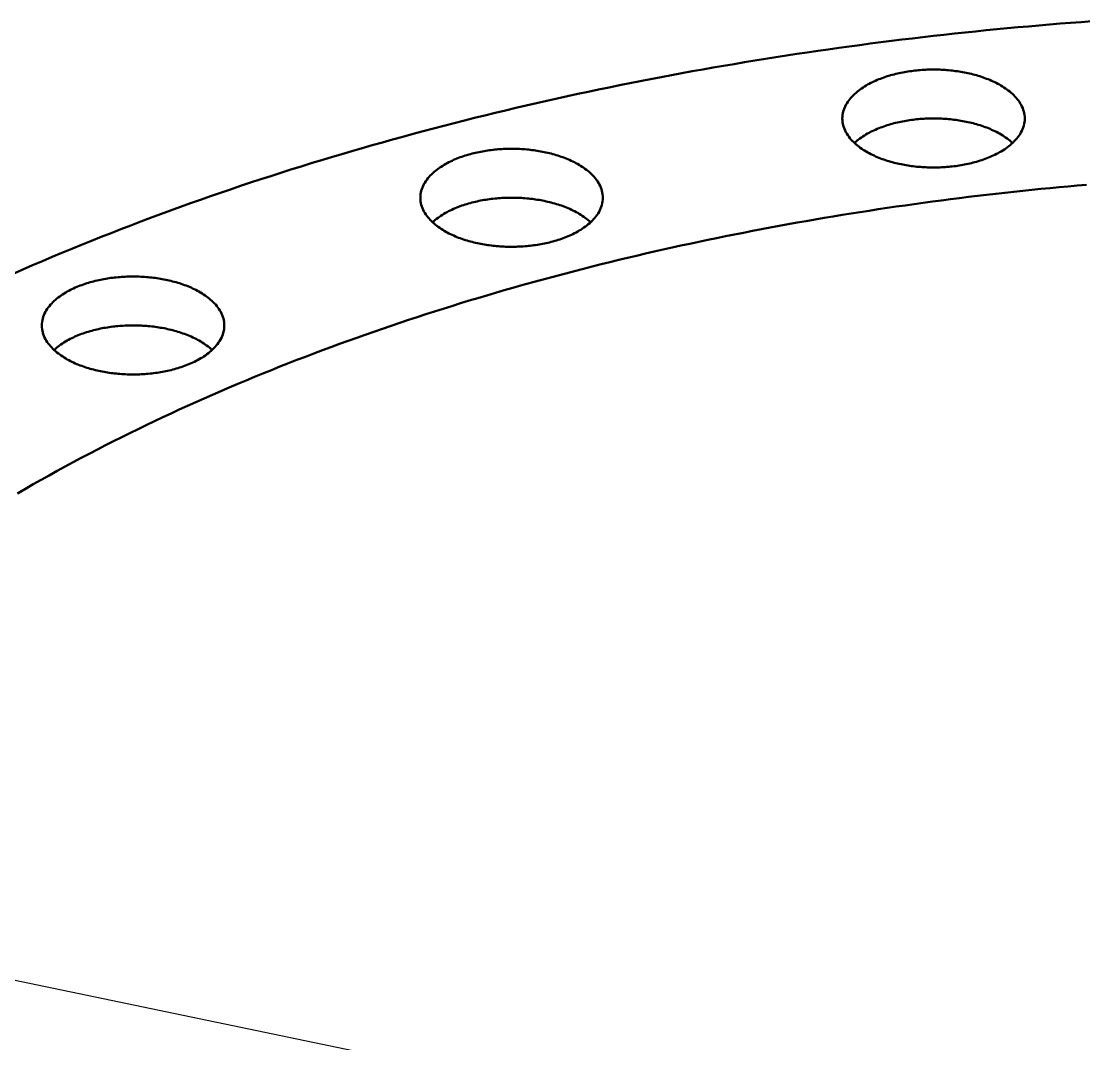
# Model space of a CAD drawing. Header units: millimetres. Extents: x 0 to 841, y 0 to 594.
# Drawn here: x 243.3 to 315.5, y 395.7 to 465.2 of the extents above; entities that cross this region are included whole.
import ezdxf

# ---------------------------------------------------------------- set-up
doc = ezdxf.new("R2010")
doc.units = ezdxf.units.MM
for name, color, linetype, lineweight in [('COTA', 7, 'CONTINUOUS', 25), ('FINA', 7, 'CONTINUOUS', 25), ('VIS', 7, 'CONTINUOUS', 50)]:
    doc.layers.add(name, color=color, linetype=linetype, lineweight=lineweight)

msp = doc.modelspace()

# ---------------------------------------------------------------- linework, layer by layer
at = {"layer": 'COTA'}
msp.add_line((319.206, 384.181), (188.977, 411.209), dxfattribs=at)
at = {"layer": 'FINA'}
for points in [[(316.07, 465.195), (315.352, 465.142), (314.634, 465.088), (313.916, 465.031), (313.198, 464.972), (312.48, 464.912), (311.763, 464.849), (311.045, 464.784), (310.328, 464.718), (309.611, 464.65), (308.894, 464.579), (308.178, 464.507), (307.461, 464.432), (306.745, 464.356), (306.029, 464.278), (305.314, 464.197), (304.598, 464.115), (303.883, 464.031), (303.168, 463.945), (302.453, 463.856), (301.738, 463.766), (301.024, 463.674), (300.31, 463.58), (299.596, 463.483), (298.883, 463.385), (298.17, 463.285), (297.457, 463.182), (296.744, 463.078), (296.032, 462.971), (295.32, 462.863), (294.608, 462.752), (293.897, 462.64), (293.185, 462.525), (292.475, 462.408), (291.764, 462.289), (291.054, 462.168), (290.345, 462.045), (289.635, 461.92), (288.927, 461.793), (288.218, 461.664), (287.51, 461.532), (286.802, 461.399), (286.095, 461.263), (285.388, 461.126), (284.681, 460.986), (283.975, 460.844), (283.269, 460.699), (282.564, 460.553), (281.86, 460.405), (281.155, 460.254), (280.451, 460.101), (279.748, 459.946), (279.045, 459.789), (278.343, 459.629), (277.641, 459.467), (276.94, 459.303), (276.239, 459.137), (275.539, 458.969), (274.839, 458.798), (274.14, 458.625), (273.441, 458.45), (272.743, 458.273), (272.046, 458.093), (271.349, 457.911), (270.652, 457.727), (269.957, 457.54), (269.262, 457.351), (268.567, 457.16), (267.874, 456.966), (267.181, 456.77), (266.488, 456.572), (265.797, 456.371), (265.106, 456.168), (264.415, 455.962), (263.726, 455.754), (263.037, 455.544), (262.349, 455.331), (261.662, 455.116), (260.975, 454.898), (260.289, 454.678), (259.604, 454.455), (258.92, 454.23), (258.237, 454.002), (257.554, 453.772), (256.873, 453.539), (256.192, 453.304), (255.512, 453.066), (254.834, 452.825), (254.156, 452.582), (253.479, 452.336), (252.803, 452.088), (252.127, 451.837), (251.453, 451.583), (250.78, 451.327), (250.108, 451.068), (249.437, 450.806), (248.767, 450.541), (248.098, 450.274), (247.431, 450.004), (246.764, 449.732), (246.099, 449.456), (245.434, 449.178), (244.771, 448.896), (244.11, 448.612), (243.449, 448.325), (242.79, 448.036)], [(299.121, 458.586), (299.125, 458.707), (299.137, 458.827), (299.157, 458.945), (299.185, 459.063), (299.22, 459.178), (299.261, 459.291), (299.31, 459.401), (299.364, 459.509), (299.424, 459.614), (299.488, 459.715), (299.558, 459.814), (299.632, 459.909), (299.709, 460.001), (299.79, 460.09), (299.874, 460.177), (299.962, 460.26), (300.051, 460.34), (300.144, 460.418), (300.238, 460.492), (300.335, 460.564), (300.433, 460.634), (300.533, 460.701), (300.635, 460.766), (300.738, 460.828), (300.843, 460.888), (300.948, 460.946), (301.055, 461.002), (301.163, 461.055), (301.272, 461.107), (301.382, 461.156), (301.493, 461.204), (301.604, 461.25), (301.716, 461.294), (301.829, 461.336), (301.943, 461.377), (302.057, 461.416), (302.171, 461.453), (302.286, 461.489), (302.402, 461.522), (302.518, 461.555), (302.635, 461.586), (302.751, 461.615), (302.869, 461.643), (302.986, 461.669), (303.104, 461.694), (303.222, 461.718), (303.341, 461.74), (303.46, 461.761), (303.579, 461.78), (303.698, 461.798), (303.817, 461.815), (303.937, 461.83), (304.056, 461.844), (304.176, 461.857), (304.296, 461.868), (304.416, 461.879), (304.536, 461.887), (304.657, 461.895), (304.777, 461.901), (304.897, 461.906), (305.018, 461.91), (305.138, 461.913), (305.259, 461.914), (305.379, 461.914), (305.5, 461.913), (305.62, 461.91), (305.741, 461.906), (305.861, 461.901), (305.982, 461.895), (306.102, 461.887), (306.222, 461.879), (306.342, 461.868), (306.462, 461.857), (306.582, 461.844), (306.702, 461.83), (306.821, 461.815), (306.94, 461.798), (307.06, 461.78), (307.179, 461.761), (307.297, 461.74), (307.416, 461.718), (307.534, 461.694), (307.652, 461.669), (307.769, 461.643), (307.887, 461.615), (308.004, 461.586), (308.12, 461.555), (308.236, 461.522), (308.352, 461.489), (308.467, 461.453), (308.581, 461.416), (308.696, 461.377), (308.809, 461.336), (308.922, 461.294), (309.034, 461.25), (309.146, 461.204), (309.256, 461.156), (309.366, 461.107), (309.475, 461.055), (309.583, 461.002), (309.69, 460.946), (309.795, 460.888), (309.9, 460.828), (310.003, 460.766), (310.105, 460.701), (310.205, 460.634), (310.303, 460.564), (310.4, 460.492), (310.494, 460.418), (310.587, 460.34), (310.676, 460.26), (310.764, 460.177), (310.848, 460.09), (310.929, 460.001), (311.007, 459.909), (311.08, 459.814), (311.15, 459.715), (311.215, 459.614), (311.274, 459.509), (311.328, 459.401), (311.377, 459.291), (311.419, 459.178), (311.453, 459.063), (311.481, 458.945), (311.501, 458.827), (311.513, 458.707), (311.517, 458.586)], [(309.702, 456.233), (309.595, 456.177), (309.487, 456.123), (309.378, 456.071), (309.268, 456.021), (309.158, 455.973), (309.046, 455.927), (308.934, 455.883), (308.821, 455.84), (308.707, 455.8), (308.593, 455.761), (308.479, 455.723), (308.363, 455.688), (308.248, 455.653), (308.132, 455.621), (308.015, 455.59), (307.898, 455.56), (307.781, 455.532), (307.663, 455.506), (307.545, 455.48), (307.427, 455.457), (307.308, 455.434), (307.189, 455.414), (307.07, 455.394), (306.951, 455.376), (306.831, 455.359), (306.712, 455.344), (306.592, 455.329), (306.472, 455.317), (306.352, 455.305), (306.232, 455.295), (306.111, 455.286), (305.991, 455.278), (305.87, 455.272), (305.75, 455.266), (305.629, 455.263), (305.509, 455.26), (305.388, 455.259), (305.267, 455.259), (305.147, 455.26), (305.026, 455.262), (304.906, 455.266), (304.785, 455.271), (304.665, 455.277), (304.544, 455.285), (304.424, 455.293), (304.304, 455.303), (304.183, 455.315), (304.063, 455.327), (303.944, 455.341), (303.824, 455.357), (303.704, 455.373), (303.585, 455.391), (303.466, 455.411), (303.347, 455.431), (303.229, 455.453), (303.11, 455.477), (302.992, 455.502), (302.874, 455.528), (302.757, 455.556), (302.64, 455.585), (302.523, 455.616), (302.407, 455.649), (302.291, 455.682), (302.176, 455.718), (302.061, 455.755), (301.947, 455.794), (301.833, 455.835), (301.72, 455.877), (301.608, 455.921), (301.497, 455.967), (301.386, 456.014), (301.276, 456.064), (301.167, 456.116), (301.059, 456.169), (300.952, 456.225), (300.846, 456.283), (300.741, 456.343), (300.638, 456.405), (300.536, 456.47), (300.436, 456.537), (300.337, 456.606), (300.24, 456.679), (300.146, 456.753), (300.053, 456.831), (299.963, 456.911), (299.876, 456.994), (299.791, 457.081), (299.71, 457.17), (299.633, 457.262), (299.559, 457.358), (299.489, 457.456), (299.424, 457.558), (299.364, 457.663), (299.31, 457.77), (299.262, 457.881), (299.22, 457.994), (299.185, 458.109), (299.157, 458.227), (299.137, 458.346), (299.125, 458.466), (299.121, 458.586)], [(299.948, 456.925), (300.038, 457.006), (300.13, 457.084), (300.225, 457.16), (300.321, 457.232), (300.42, 457.303), (300.52, 457.37), (300.622, 457.435), (300.725, 457.498), (300.83, 457.559), (300.936, 457.617), (301.043, 457.673), (301.151, 457.727), (301.26, 457.779), (301.37, 457.829), (301.481, 457.877), (301.593, 457.923), (301.705, 457.968), (301.818, 458.01), (301.932, 458.051), (302.047, 458.09), (302.161, 458.128), (302.277, 458.164), (302.393, 458.198), (302.509, 458.23), (302.626, 458.262), (302.743, 458.291), (302.861, 458.319), (302.979, 458.346), (303.097, 458.371), (303.216, 458.395), (303.335, 458.417), (303.454, 458.438), (303.573, 458.457), (303.693, 458.475), (303.812, 458.492), (303.932, 458.508), (304.052, 458.522), (304.172, 458.535), (304.293, 458.546), (304.413, 458.556), (304.534, 458.565), (304.654, 458.573), (304.775, 458.579), (304.896, 458.584), (305.017, 458.588), (305.138, 458.591), (305.259, 458.592), (305.38, 458.592), (305.5, 458.591), (305.621, 458.588), (305.742, 458.584), (305.863, 458.579), (305.984, 458.573), (306.104, 458.565), (306.225, 458.556), (306.345, 458.546), (306.466, 458.535), (306.586, 458.522), (306.706, 458.508), (306.826, 458.492), (306.946, 458.475), (307.065, 458.457), (307.184, 458.438), (307.304, 458.417), (307.422, 458.395), (307.541, 458.371), (307.659, 458.346), (307.777, 458.319), (307.895, 458.291), (308.012, 458.262), (308.129, 458.23), (308.245, 458.198), (308.361, 458.164), (308.477, 458.128), (308.592, 458.09), (308.706, 458.051), (308.82, 458.01), (308.933, 457.968), (309.045, 457.923), (309.157, 457.877), (309.268, 457.829), (309.378, 457.779), (309.487, 457.727), (309.595, 457.673), (309.702, 457.617), (309.808, 457.559), (309.913, 457.498), (310.016, 457.435), (310.118, 457.37), (310.218, 457.303), (310.317, 457.232), (310.413, 457.16), (310.508, 457.084), (310.6, 457.006), (310.69, 456.925)], [(311.517, 458.586), (311.513, 458.462), (311.5, 458.337), (311.479, 458.215), (311.449, 458.093), (311.412, 457.974), (311.367, 457.858), (311.316, 457.744), (311.258, 457.634), (311.194, 457.526), (311.126, 457.422), (311.052, 457.321), (310.974, 457.224), (310.892, 457.13), (310.807, 457.039), (310.718, 456.951), (310.626, 456.867), (310.531, 456.785), (310.434, 456.707), (310.335, 456.631), (310.234, 456.559), (310.131, 456.488), (310.026, 456.421), (309.919, 456.356), (309.811, 456.293), (309.702, 456.233)], [(270.453, 453.201), (270.457, 453.321), (270.469, 453.441), (270.489, 453.56), (270.517, 453.677), (270.552, 453.792), (270.594, 453.905), (270.642, 454.016), (270.696, 454.123), (270.756, 454.228), (270.821, 454.33), (270.89, 454.428), (270.964, 454.523), (271.042, 454.616), (271.123, 454.705), (271.207, 454.791), (271.294, 454.874), (271.384, 454.954), (271.476, 455.032), (271.571, 455.107), (271.667, 455.179), (271.766, 455.248), (271.866, 455.315), (271.968, 455.38), (272.071, 455.442), (272.175, 455.502), (272.281, 455.56), (272.388, 455.616), (272.496, 455.67), (272.605, 455.721), (272.714, 455.771), (272.825, 455.818), (272.937, 455.864), (273.049, 455.908), (273.162, 455.951), (273.275, 455.991), (273.389, 456.03), (273.504, 456.067), (273.619, 456.103), (273.735, 456.137), (273.851, 456.169), (273.967, 456.2), (274.084, 456.229), (274.201, 456.257), (274.319, 456.284), (274.437, 456.309), (274.555, 456.332), (274.673, 456.354), (274.792, 456.375), (274.911, 456.394), (275.03, 456.412), (275.149, 456.429), (275.269, 456.445), (275.389, 456.459), (275.509, 456.471), (275.629, 456.483), (275.749, 456.493), (275.869, 456.502), (275.989, 456.509), (276.109, 456.516), (276.23, 456.521), (276.35, 456.524), (276.471, 456.527), (276.591, 456.528), (276.712, 456.528), (276.832, 456.527), (276.953, 456.524), (277.073, 456.521), (277.194, 456.516), (277.314, 456.509), (277.434, 456.502), (277.554, 456.493), (277.675, 456.483), (277.794, 456.471), (277.914, 456.459), (278.034, 456.445), (278.154, 456.429), (278.273, 456.412), (278.392, 456.394), (278.511, 456.375), (278.63, 456.354), (278.748, 456.332), (278.866, 456.309), (278.984, 456.284), (279.102, 456.257), (279.219, 456.229), (279.336, 456.2), (279.452, 456.169), (279.569, 456.137), (279.684, 456.103), (279.799, 456.067), (279.914, 456.03), (280.028, 455.991), (280.142, 455.951), (280.254, 455.908), (280.367, 455.864), (280.478, 455.818), (280.589, 455.771), (280.698, 455.721), (280.807, 455.67), (280.915, 455.616), (281.022, 455.56), (281.128, 455.502), (281.232, 455.442), (281.335, 455.38), (281.437, 455.315), (281.537, 455.248), (281.636, 455.179), (281.732, 455.107), (281.827, 455.032), (281.919, 454.954), (282.009, 454.874), (282.096, 454.791), (282.18, 454.705), (282.261, 454.616), (282.339, 454.523), (282.413, 454.428), (282.482, 454.33), (282.547, 454.228), (282.607, 454.123), (282.661, 454.016), (282.709, 453.905), (282.751, 453.792), (282.786, 453.677), (282.814, 453.56), (282.834, 453.441), (282.846, 453.321), (282.85, 453.201)], [(315.703, 454.087), (315.086, 454.033), (314.469, 453.977), (313.852, 453.92), (313.236, 453.861), (312.619, 453.801), (312.003, 453.739), (311.387, 453.675), (310.771, 453.609), (310.155, 453.542), (309.54, 453.473), (308.924, 453.402), (308.309, 453.329), (307.694, 453.255), (307.079, 453.179), (306.465, 453.102), (305.851, 453.022), (305.237, 452.941), (304.623, 452.858), (304.009, 452.774), (303.396, 452.688), (302.783, 452.599), (302.17, 452.51), (301.557, 452.418), (300.945, 452.325), (300.333, 452.23), (299.721, 452.133), (299.11, 452.034), (298.498, 451.934), (297.887, 451.832), (297.277, 451.728), (296.666, 451.622), (296.056, 451.514), (295.447, 451.405), (294.837, 451.294), (294.228, 451.181), (293.62, 451.066), (293.011, 450.949), (292.403, 450.831), (291.796, 450.711), (291.189, 450.588), (290.582, 450.464), (289.975, 450.338), (289.369, 450.211), (288.763, 450.081), (288.158, 449.95), (287.553, 449.816), (286.949, 449.681), (286.345, 449.544), (285.741, 449.405), (285.138, 449.264), (284.535, 449.121), (283.933, 448.976), (283.331, 448.829), (282.73, 448.681), (282.129, 448.53), (281.529, 448.378), (280.929, 448.223), (280.33, 448.066), (279.731, 447.908), (279.133, 447.747), (278.535, 447.585), (277.938, 447.42), (277.341, 447.254), (276.745, 447.085), (276.15, 446.915), (275.555, 446.742), (274.961, 446.567), (274.367, 446.39), (273.774, 446.212), (273.182, 446.031), (272.59, 445.848), (271.999, 445.662), (271.409, 445.475), (270.819, 445.286), (270.23, 445.094), (269.641, 444.9), (269.054, 444.705), (268.467, 444.507), (267.881, 444.306), (267.295, 444.104), (266.711, 443.899), (266.127, 443.692), (265.544, 443.483), (264.962, 443.272), (264.38, 443.058), (263.8, 442.843), (263.22, 442.624), (262.641, 442.404), (262.063, 442.181), (261.486, 441.956), (260.91, 441.729), (260.335, 441.499), (259.76, 441.267), (259.187, 441.032), (258.615, 440.795), (258.044, 440.556), (257.473, 440.314), (256.904, 440.069), (256.336, 439.823), (255.769, 439.574), (255.203, 439.322), (254.638, 439.068), (254.075, 438.811), (253.512, 438.551), (252.951, 438.29), (252.391, 438.025), (251.832, 437.758), (251.274, 437.488), (250.718, 437.216), (250.163, 436.941), (249.609, 436.663), (249.057, 436.383), (248.506, 436.1), (247.956, 435.814), (247.408, 435.526), (246.862, 435.234), (246.317, 434.94), (245.773, 434.643), (245.231, 434.343), (244.691, 434.041), (244.152, 433.735), (243.615, 433.427), (243.079, 433.115)], [(315.703, 454.087), (315.086, 454.033), (314.469, 453.977), (313.852, 453.92), (313.236, 453.861), (312.619, 453.801), (312.003, 453.739), (311.387, 453.675), (310.771, 453.609), (310.155, 453.542), (309.54, 453.473), (308.924, 453.402), (308.309, 453.329), (307.694, 453.255), (307.079, 453.179), (306.465, 453.102), (305.851, 453.022), (305.237, 452.941), (304.623, 452.858), (304.009, 452.774), (303.396, 452.688), (302.783, 452.599), (302.17, 452.51), (301.557, 452.418), (300.945, 452.325), (300.333, 452.23), (299.721, 452.133), (299.11, 452.034), (298.498, 451.934), (297.887, 451.832), (297.277, 451.728), (296.666, 451.622), (296.056, 451.514), (295.447, 451.405), (294.837, 451.294), (294.228, 451.181), (293.62, 451.066), (293.011, 450.949), (292.403, 450.831), (291.796, 450.711), (291.189, 450.588), (290.582, 450.464), (289.975, 450.338), (289.369, 450.211), (288.763, 450.081), (288.158, 449.95), (287.553, 449.816), (286.949, 449.681), (286.345, 449.544), (285.741, 449.405), (285.138, 449.264), (284.535, 449.121), (283.933, 448.976), (283.331, 448.829), (282.73, 448.681), (282.129, 448.53), (281.529, 448.378), (280.929, 448.223), (280.33, 448.066), (279.731, 447.908), (279.133, 447.747), (278.535, 447.585), (277.938, 447.42), (277.341, 447.254), (276.745, 447.085), (276.15, 446.915), (275.555, 446.742), (274.961, 446.567), (274.367, 446.39), (273.774, 446.212), (273.182, 446.031), (272.59, 445.848), (271.999, 445.662), (271.409, 445.475), (270.819, 445.286), (270.23, 445.094), (269.641, 444.9), (269.054, 444.705), (268.467, 444.507), (267.881, 444.306), (267.295, 444.104), (266.711, 443.899), (266.127, 443.692), (265.544, 443.483), (264.962, 443.272), (264.38, 443.058), (263.8, 442.843), (263.22, 442.624), (262.641, 442.404), (262.063, 442.181), (261.486, 441.956), (260.91, 441.729), (260.335, 441.499), (259.76, 441.267), (259.187, 441.032), (258.615, 440.795), (258.044, 440.556), (257.473, 440.314), (256.904, 440.069), (256.336, 439.823), (255.769, 439.574), (255.203, 439.322), (254.638, 439.068), (254.075, 438.811), (253.512, 438.551), (252.951, 438.29), (252.391, 438.025), (251.832, 437.758), (251.274, 437.488), (250.718, 437.216), (250.163, 436.941), (249.609, 436.663), (249.057, 436.383), (248.506, 436.1), (247.956, 435.814), (247.408, 435.526), (246.862, 435.234), (246.317, 434.94), (245.773, 434.643), (245.231, 434.343), (244.691, 434.041), (244.152, 433.735), (243.615, 433.427), (243.079, 433.115)], [(281.034, 450.847), (280.927, 450.791), (280.82, 450.738), (280.711, 450.686), (280.601, 450.636), (280.49, 450.588), (280.379, 450.542), (280.266, 450.497), (280.153, 450.455), (280.04, 450.414), (279.926, 450.375), (279.811, 450.338), (279.696, 450.302), (279.58, 450.268), (279.464, 450.235), (279.347, 450.204), (279.23, 450.174), (279.113, 450.146), (278.995, 450.12), (278.877, 450.095), (278.759, 450.071), (278.64, 450.049), (278.522, 450.028), (278.403, 450.008), (278.283, 449.99), (278.164, 449.973), (278.044, 449.958), (277.924, 449.944), (277.804, 449.931), (277.684, 449.919), (277.564, 449.909), (277.444, 449.9), (277.323, 449.892), (277.203, 449.886), (277.082, 449.881), (276.962, 449.877), (276.841, 449.874), (276.721, 449.873), (276.6, 449.873), (276.479, 449.874), (276.359, 449.876), (276.238, 449.88), (276.117, 449.885), (275.997, 449.891), (275.877, 449.899), (275.756, 449.908), (275.636, 449.918), (275.516, 449.929), (275.396, 449.942), (275.276, 449.956), (275.156, 449.971), (275.037, 449.988), (274.918, 450.006), (274.799, 450.025), (274.68, 450.046), (274.561, 450.068), (274.443, 450.091), (274.325, 450.116), (274.207, 450.142), (274.09, 450.17), (273.973, 450.2), (273.856, 450.23), (273.74, 450.263), (273.624, 450.297), (273.509, 450.332), (273.394, 450.369), (273.28, 450.408), (273.166, 450.449), (273.053, 450.491), (272.941, 450.535), (272.829, 450.581), (272.718, 450.629), (272.608, 450.678), (272.499, 450.73), (272.391, 450.784), (272.284, 450.839), (272.178, 450.897), (272.074, 450.957), (271.97, 451.019), (271.868, 451.084), (271.768, 451.151), (271.67, 451.221), (271.573, 451.293), (271.478, 451.368), (271.386, 451.445), (271.296, 451.526), (271.208, 451.609), (271.124, 451.695), (271.043, 451.784), (270.965, 451.876), (270.891, 451.972), (270.822, 452.07), (270.757, 452.172), (270.697, 452.277), (270.643, 452.385), (270.594, 452.495), (270.552, 452.608), (270.517, 452.724), (270.49, 452.841), (270.47, 452.96), (270.457, 453.08), (270.453, 453.201)], [(271.281, 451.54), (271.37, 451.621), (271.463, 451.699), (271.557, 451.774), (271.654, 451.847), (271.752, 451.917), (271.852, 451.985), (271.954, 452.05), (272.058, 452.112), (272.162, 452.173), (272.268, 452.231), (272.375, 452.287), (272.483, 452.341), (272.592, 452.393), (272.703, 452.443), (272.813, 452.492), (272.925, 452.538), (273.038, 452.582), (273.151, 452.625), (273.265, 452.666), (273.379, 452.705), (273.494, 452.742), (273.609, 452.778), (273.725, 452.812), (273.842, 452.845), (273.959, 452.876), (274.076, 452.905), (274.193, 452.933), (274.311, 452.96), (274.43, 452.985), (274.548, 453.009), (274.667, 453.031), (274.786, 453.052), (274.905, 453.072), (275.025, 453.09), (275.145, 453.106), (275.265, 453.122), (275.385, 453.136), (275.505, 453.149), (275.625, 453.16), (275.746, 453.171), (275.866, 453.179), (275.987, 453.187), (276.108, 453.193), (276.228, 453.199), (276.349, 453.202), (276.47, 453.205), (276.591, 453.206), (276.712, 453.206), (276.833, 453.205), (276.954, 453.202), (277.075, 453.199), (277.195, 453.193), (277.316, 453.187), (277.437, 453.179), (277.557, 453.171), (277.678, 453.16), (277.798, 453.149), (277.918, 453.136), (278.038, 453.122), (278.158, 453.106), (278.278, 453.09), (278.398, 453.072), (278.517, 453.052), (278.636, 453.031), (278.755, 453.009), (278.873, 452.985), (278.992, 452.96), (279.11, 452.933), (279.227, 452.905), (279.344, 452.876), (279.461, 452.845), (279.578, 452.812), (279.694, 452.778), (279.809, 452.742), (279.924, 452.705), (280.038, 452.666), (280.152, 452.625), (280.265, 452.582), (280.378, 452.538), (280.49, 452.492), (280.6, 452.443), (280.711, 452.393), (280.82, 452.341), (280.928, 452.287), (281.035, 452.231), (281.141, 452.173), (281.246, 452.112), (281.349, 452.05), (281.451, 451.985), (281.551, 451.917), (281.649, 451.847), (281.746, 451.774), (281.84, 451.699), (281.933, 451.621), (282.022, 451.54)], [(282.85, 453.201), (282.845, 453.076), (282.832, 452.952), (282.811, 452.829), (282.781, 452.708), (282.744, 452.589), (282.699, 452.472), (282.648, 452.358), (282.59, 452.248), (282.527, 452.14), (282.458, 452.036), (282.384, 451.936), (282.307, 451.838), (282.225, 451.744), (282.139, 451.653), (282.05, 451.566), (281.958, 451.481), (281.864, 451.4), (281.767, 451.321), (281.668, 451.246), (281.566, 451.173), (281.463, 451.103), (281.358, 451.035), (281.252, 450.97), (281.144, 450.908), (281.034, 450.847)], [(244.737, 444.525), (244.741, 444.645), (244.753, 444.765), (244.773, 444.884), (244.8, 445.001), (244.835, 445.117), (244.877, 445.23), (244.925, 445.34), (244.98, 445.448), (245.039, 445.552), (245.104, 445.654), (245.174, 445.752), (245.247, 445.848), (245.325, 445.94), (245.406, 446.029), (245.49, 446.115), (245.577, 446.198), (245.667, 446.279), (245.76, 446.356), (245.854, 446.431), (245.951, 446.503), (246.049, 446.573), (246.149, 446.64), (246.251, 446.704), (246.354, 446.767), (246.459, 446.827), (246.564, 446.885), (246.671, 446.94), (246.779, 446.994), (246.888, 447.046), (246.998, 447.095), (247.108, 447.143), (247.22, 447.189), (247.332, 447.233), (247.445, 447.275), (247.558, 447.316), (247.672, 447.354), (247.787, 447.392), (247.902, 447.427), (248.018, 447.461), (248.134, 447.494), (248.25, 447.524), (248.367, 447.554), (248.485, 447.582), (248.602, 447.608), (248.72, 447.633), (248.838, 447.657), (248.957, 447.679), (249.075, 447.699), (249.194, 447.719), (249.314, 447.737), (249.433, 447.754), (249.552, 447.769), (249.672, 447.783), (249.792, 447.796), (249.912, 447.807), (250.032, 447.817), (250.152, 447.826), (250.272, 447.834), (250.393, 447.84), (250.513, 447.845), (250.634, 447.849), (250.754, 447.851), (250.875, 447.853), (250.995, 447.853), (251.116, 447.851), (251.236, 447.849), (251.357, 447.845), (251.477, 447.84), (251.597, 447.834), (251.718, 447.826), (251.838, 447.817), (251.958, 447.807), (252.078, 447.796), (252.198, 447.783), (252.317, 447.769), (252.437, 447.754), (252.556, 447.737), (252.675, 447.719), (252.794, 447.699), (252.913, 447.679), (253.032, 447.657), (253.15, 447.633), (253.268, 447.608), (253.385, 447.582), (253.502, 447.554), (253.619, 447.524), (253.736, 447.494), (253.852, 447.461), (253.968, 447.427), (254.083, 447.392), (254.197, 447.354), (254.311, 447.316), (254.425, 447.275), (254.538, 447.233), (254.65, 447.189), (254.761, 447.143), (254.872, 447.095), (254.982, 447.046), (255.091, 446.994), (255.199, 446.94), (255.305, 446.885), (255.411, 446.827), (255.516, 446.767), (255.619, 446.704), (255.721, 446.64), (255.821, 446.573), (255.919, 446.503), (256.016, 446.431), (256.11, 446.356), (256.202, 446.279), (256.292, 446.198), (256.38, 446.115), (256.464, 446.029), (256.545, 445.94), (256.622, 445.848), (256.696, 445.752), (256.766, 445.654), (256.83, 445.552), (256.89, 445.448), (256.944, 445.34), (256.993, 445.23), (257.034, 445.117), (257.069, 445.001), (257.097, 444.884), (257.117, 444.765), (257.129, 444.645), (257.133, 444.525)], [(255.318, 442.172), (255.211, 442.116), (255.103, 442.062), (254.994, 442.01), (254.884, 441.96), (254.773, 441.912), (254.662, 441.866), (254.55, 441.822), (254.437, 441.779), (254.323, 441.738), (254.209, 441.699), (254.094, 441.662), (253.979, 441.626), (253.863, 441.592), (253.747, 441.559), (253.631, 441.528), (253.514, 441.499), (253.396, 441.471), (253.279, 441.444), (253.161, 441.419), (253.042, 441.395), (252.924, 441.373), (252.805, 441.352), (252.686, 441.333), (252.567, 441.315), (252.447, 441.298), (252.328, 441.282), (252.208, 441.268), (252.088, 441.255), (251.968, 441.244), (251.847, 441.233), (251.727, 441.224), (251.607, 441.217), (251.486, 441.21), (251.366, 441.205), (251.245, 441.201), (251.125, 441.199), (251.004, 441.197), (250.883, 441.197), (250.763, 441.198), (250.642, 441.201), (250.521, 441.205), (250.401, 441.21), (250.28, 441.216), (250.16, 441.223), (250.04, 441.232), (249.919, 441.242), (249.799, 441.253), (249.679, 441.266), (249.559, 441.28), (249.44, 441.295), (249.32, 441.312), (249.201, 441.33), (249.082, 441.349), (248.963, 441.37), (248.844, 441.392), (248.726, 441.416), (248.608, 441.441), (248.49, 441.467), (248.373, 441.495), (248.256, 441.524), (248.139, 441.555), (248.023, 441.587), (247.907, 441.621), (247.792, 441.657), (247.677, 441.694), (247.563, 441.733), (247.449, 441.773), (247.336, 441.815), (247.224, 441.859), (247.112, 441.905), (247.002, 441.953), (246.892, 442.003), (246.783, 442.054), (246.674, 442.108), (246.567, 442.164), (246.462, 442.221), (246.357, 442.282), (246.254, 442.344), (246.152, 442.408), (246.051, 442.476), (245.953, 442.545), (245.856, 442.617), (245.762, 442.692), (245.669, 442.77), (245.579, 442.85), (245.492, 442.933), (245.407, 443.019), (245.326, 443.109), (245.248, 443.201), (245.175, 443.296), (245.105, 443.395), (245.04, 443.496), (244.98, 443.601), (244.926, 443.709), (244.878, 443.819), (244.836, 443.933), (244.801, 444.048), (244.773, 444.165), (244.753, 444.284), (244.741, 444.404), (244.737, 444.525)], [(245.564, 442.864), (245.654, 442.945), (245.746, 443.023), (245.84, 443.098), (245.937, 443.171), (246.036, 443.241), (246.136, 443.309), (246.238, 443.374), (246.341, 443.437), (246.446, 443.497), (246.551, 443.556), (246.659, 443.612), (246.767, 443.666), (246.876, 443.718), (246.986, 443.768), (247.097, 443.816), (247.209, 443.862), (247.321, 443.907), (247.434, 443.949), (247.548, 443.99), (247.662, 444.029), (247.777, 444.067), (247.893, 444.102), (248.009, 444.137), (248.125, 444.169), (248.242, 444.2), (248.359, 444.23), (248.477, 444.258), (248.595, 444.284), (248.713, 444.31), (248.832, 444.333), (248.95, 444.356), (249.069, 444.376), (249.189, 444.396), (249.308, 444.414), (249.428, 444.431), (249.548, 444.446), (249.668, 444.46), (249.788, 444.473), (249.909, 444.485), (250.029, 444.495), (250.15, 444.504), (250.27, 444.512), (250.391, 444.518), (250.512, 444.523), (250.633, 444.527), (250.754, 444.529), (250.874, 444.531), (250.995, 444.531), (251.116, 444.529), (251.237, 444.527), (251.358, 444.523), (251.479, 444.518), (251.599, 444.512), (251.72, 444.504), (251.841, 444.495), (251.961, 444.485), (252.082, 444.473), (252.202, 444.46), (252.322, 444.446), (252.442, 444.431), (252.561, 444.414), (252.681, 444.396), (252.8, 444.376), (252.919, 444.356), (253.038, 444.333), (253.157, 444.31), (253.275, 444.284), (253.393, 444.258), (253.511, 444.23), (253.628, 444.2), (253.745, 444.169), (253.861, 444.137), (253.977, 444.102), (254.092, 444.067), (254.207, 444.029), (254.322, 443.99), (254.436, 443.949), (254.549, 443.907), (254.661, 443.862), (254.773, 443.816), (254.884, 443.768), (254.994, 443.718), (255.103, 443.666), (255.211, 443.612), (255.318, 443.556), (255.424, 443.497), (255.529, 443.437), (255.632, 443.374), (255.734, 443.309), (255.834, 443.241), (255.933, 443.171), (256.029, 443.098), (256.124, 443.023), (256.216, 442.945), (256.306, 442.864)], [(257.133, 444.525), (257.129, 444.4), (257.116, 444.276), (257.094, 444.153), (257.065, 444.032), (257.027, 443.913), (256.983, 443.797), (256.931, 443.683), (256.874, 443.572), (256.81, 443.465), (256.741, 443.361), (256.668, 443.26), (256.59, 443.163), (256.508, 443.068), (256.422, 442.978), (256.334, 442.89), (256.242, 442.806), (256.147, 442.724), (256.05, 442.646), (255.951, 442.57), (255.85, 442.497), (255.746, 442.427), (255.641, 442.36), (255.535, 442.295), (255.427, 442.232), (255.318, 442.172)]]:
    msp.add_lwpolyline(points, dxfattribs=at)
at = {"layer": 'VIS'}
for points in [[(316.07, 465.195), (315.352, 465.142), (314.634, 465.088), (313.916, 465.031), (313.198, 464.972), (312.48, 464.912), (311.763, 464.849), (311.045, 464.784), (310.328, 464.718), (309.611, 464.65), (308.894, 464.579), (308.178, 464.507), (307.461, 464.432), (306.745, 464.356), (306.029, 464.278), (305.314, 464.197), (304.598, 464.115), (303.883, 464.031), (303.168, 463.945), (302.453, 463.856), (301.738, 463.766), (301.024, 463.674), (300.31, 463.58), (299.596, 463.483), (298.883, 463.385), (298.17, 463.285), (297.457, 463.182), (296.744, 463.078), (296.032, 462.971), (295.32, 462.863), (294.608, 462.752), (293.897, 462.64), (293.185, 462.525), (292.475, 462.408), (291.764, 462.289), (291.054, 462.168), (290.345, 462.045), (289.635, 461.92), (288.927, 461.793), (288.218, 461.664), (287.51, 461.532), (286.802, 461.399), (286.095, 461.263), (285.388, 461.126), (284.681, 460.986), (283.975, 460.844), (283.269, 460.699), (282.564, 460.553), (281.86, 460.405), (281.155, 460.254), (280.451, 460.101), (279.748, 459.946), (279.045, 459.789), (278.343, 459.629), (277.641, 459.467), (276.94, 459.303), (276.239, 459.137), (275.539, 458.969), (274.839, 458.798), (274.14, 458.625), (273.441, 458.45), (272.743, 458.273), (272.046, 458.093), (271.349, 457.911), (270.652, 457.727), (269.957, 457.54), (269.262, 457.351), (268.567, 457.16), (267.874, 456.966), (267.181, 456.77), (266.488, 456.572), (265.797, 456.371), (265.106, 456.168), (264.415, 455.962), (263.726, 455.754), (263.037, 455.544), (262.349, 455.331), (261.662, 455.116), (260.975, 454.898), (260.289, 454.678), (259.604, 454.455), (258.92, 454.23), (258.237, 454.002), (257.554, 453.772), (256.873, 453.539), (256.192, 453.304), (255.512, 453.066), (254.834, 452.825), (254.156, 452.582), (253.479, 452.336), (252.803, 452.088), (252.127, 451.837), (251.453, 451.583), (250.78, 451.327), (250.108, 451.068), (249.437, 450.806), (248.767, 450.541), (248.098, 450.274), (247.431, 450.004), (246.764, 449.732), (246.099, 449.456), (245.434, 449.178), (244.771, 448.896), (244.11, 448.612), (243.449, 448.325), (242.79, 448.036)], [(299.121, 458.586), (299.125, 458.707), (299.137, 458.827), (299.157, 458.945), (299.185, 459.063), (299.22, 459.178), (299.261, 459.291), (299.31, 459.401), (299.364, 459.509), (299.424, 459.614), (299.488, 459.715), (299.558, 459.814), (299.632, 459.909), (299.709, 460.001), (299.79, 460.09), (299.874, 460.177), (299.962, 460.26), (300.051, 460.34), (300.144, 460.418), (300.238, 460.492), (300.335, 460.564), (300.433, 460.634), (300.533, 460.701), (300.635, 460.766), (300.738, 460.828), (300.843, 460.888), (300.948, 460.946), (301.055, 461.002), (301.163, 461.055), (301.272, 461.107), (301.382, 461.156), (301.493, 461.204), (301.604, 461.25), (301.716, 461.294), (301.829, 461.336), (301.943, 461.377), (302.057, 461.416), (302.171, 461.453), (302.286, 461.489), (302.402, 461.522), (302.518, 461.555), (302.635, 461.586), (302.751, 461.615), (302.869, 461.643), (302.986, 461.669), (303.104, 461.694), (303.222, 461.718), (303.341, 461.74), (303.46, 461.761), (303.579, 461.78), (303.698, 461.798), (303.817, 461.815), (303.937, 461.83), (304.056, 461.844), (304.176, 461.857), (304.296, 461.868), (304.416, 461.879), (304.536, 461.887), (304.657, 461.895), (304.777, 461.901), (304.897, 461.906), (305.018, 461.91), (305.138, 461.913), (305.259, 461.914), (305.379, 461.914), (305.5, 461.913), (305.62, 461.91), (305.741, 461.906), (305.861, 461.901), (305.982, 461.895), (306.102, 461.887), (306.222, 461.879), (306.342, 461.868), (306.462, 461.857), (306.582, 461.844), (306.702, 461.83), (306.821, 461.815), (306.94, 461.798), (307.06, 461.78), (307.179, 461.761), (307.297, 461.74), (307.416, 461.718), (307.534, 461.694), (307.652, 461.669), (307.769, 461.643), (307.887, 461.615), (308.004, 461.586), (308.12, 461.555), (308.236, 461.522), (308.352, 461.489), (308.467, 461.453), (308.581, 461.416), (308.696, 461.377), (308.809, 461.336), (308.922, 461.294), (309.034, 461.25), (309.146, 461.204), (309.256, 461.156), (309.366, 461.107), (309.475, 461.055), (309.583, 461.002), (309.69, 460.946), (309.795, 460.888), (309.9, 460.828), (310.003, 460.766), (310.105, 460.701), (310.205, 460.634), (310.303, 460.564), (310.4, 460.492), (310.494, 460.418), (310.587, 460.34), (310.676, 460.26), (310.764, 460.177), (310.848, 460.09), (310.929, 460.001), (311.007, 459.909), (311.08, 459.814), (311.15, 459.715), (311.215, 459.614), (311.274, 459.509), (311.328, 459.401), (311.377, 459.291), (311.419, 459.178), (311.453, 459.063), (311.481, 458.945), (311.501, 458.827), (311.513, 458.707), (311.517, 458.586)], [(309.702, 456.233), (309.595, 456.177), (309.487, 456.123), (309.378, 456.071), (309.268, 456.021), (309.158, 455.973), (309.046, 455.927), (308.934, 455.883), (308.821, 455.84), (308.707, 455.8), (308.593, 455.761), (308.479, 455.723), (308.363, 455.688), (308.248, 455.653), (308.132, 455.621), (308.015, 455.59), (307.898, 455.56), (307.781, 455.532), (307.663, 455.506), (307.545, 455.48), (307.427, 455.457), (307.308, 455.434), (307.189, 455.414), (307.07, 455.394), (306.951, 455.376), (306.831, 455.359), (306.712, 455.344), (306.592, 455.329), (306.472, 455.317), (306.352, 455.305), (306.232, 455.295), (306.111, 455.286), (305.991, 455.278), (305.87, 455.272), (305.75, 455.266), (305.629, 455.263), (305.509, 455.26), (305.388, 455.259), (305.267, 455.259), (305.147, 455.26), (305.026, 455.262), (304.906, 455.266), (304.785, 455.271), (304.665, 455.277), (304.544, 455.285), (304.424, 455.293), (304.304, 455.303), (304.183, 455.315), (304.063, 455.327), (303.944, 455.341), (303.824, 455.357), (303.704, 455.373), (303.585, 455.391), (303.466, 455.411), (303.347, 455.431), (303.229, 455.453), (303.11, 455.477), (302.992, 455.502), (302.874, 455.528), (302.757, 455.556), (302.64, 455.585), (302.523, 455.616), (302.407, 455.649), (302.291, 455.682), (302.176, 455.718), (302.061, 455.755), (301.947, 455.794), (301.833, 455.835), (301.72, 455.877), (301.608, 455.921), (301.497, 455.967), (301.386, 456.014), (301.276, 456.064), (301.167, 456.116), (301.059, 456.169), (300.952, 456.225), (300.846, 456.283), (300.741, 456.343), (300.638, 456.405), (300.536, 456.47), (300.436, 456.537), (300.337, 456.606), (300.24, 456.679), (300.146, 456.753), (300.053, 456.831), (299.963, 456.911), (299.876, 456.994), (299.791, 457.081), (299.71, 457.17), (299.633, 457.262), (299.559, 457.358), (299.489, 457.456), (299.424, 457.558), (299.364, 457.663), (299.31, 457.77), (299.262, 457.881), (299.22, 457.994), (299.185, 458.109), (299.157, 458.227), (299.137, 458.346), (299.125, 458.466), (299.121, 458.586)], [(299.948, 456.925), (300.038, 457.006), (300.13, 457.084), (300.225, 457.16), (300.321, 457.232), (300.42, 457.303), (300.52, 457.37), (300.622, 457.435), (300.725, 457.498), (300.83, 457.559), (300.936, 457.617), (301.043, 457.673), (301.151, 457.727), (301.26, 457.779), (301.37, 457.829), (301.481, 457.877), (301.593, 457.923), (301.705, 457.968), (301.818, 458.01), (301.932, 458.051), (302.047, 458.09), (302.161, 458.128), (302.277, 458.164), (302.393, 458.198), (302.509, 458.23), (302.626, 458.262), (302.743, 458.291), (302.861, 458.319), (302.979, 458.346), (303.097, 458.371), (303.216, 458.395), (303.335, 458.417), (303.454, 458.438), (303.573, 458.457), (303.693, 458.475), (303.812, 458.492), (303.932, 458.508), (304.052, 458.522), (304.172, 458.535), (304.293, 458.546), (304.413, 458.556), (304.534, 458.565), (304.654, 458.573), (304.775, 458.579), (304.896, 458.584), (305.017, 458.588), (305.138, 458.591), (305.259, 458.592), (305.38, 458.592), (305.5, 458.591), (305.621, 458.588), (305.742, 458.584), (305.863, 458.579), (305.984, 458.573), (306.104, 458.565), (306.225, 458.556), (306.345, 458.546), (306.466, 458.535), (306.586, 458.522), (306.706, 458.508), (306.826, 458.492), (306.946, 458.475), (307.065, 458.457), (307.184, 458.438), (307.304, 458.417), (307.422, 458.395), (307.541, 458.371), (307.659, 458.346), (307.777, 458.319), (307.895, 458.291), (308.012, 458.262), (308.129, 458.23), (308.245, 458.198), (308.361, 458.164), (308.477, 458.128), (308.592, 458.09), (308.706, 458.051), (308.82, 458.01), (308.933, 457.968), (309.045, 457.923), (309.157, 457.877), (309.268, 457.829), (309.378, 457.779), (309.487, 457.727), (309.595, 457.673), (309.702, 457.617), (309.808, 457.559), (309.913, 457.498), (310.016, 457.435), (310.118, 457.37), (310.218, 457.303), (310.317, 457.232), (310.413, 457.16), (310.508, 457.084), (310.6, 457.006), (310.69, 456.925)], [(311.517, 458.586), (311.513, 458.462), (311.5, 458.337), (311.479, 458.215), (311.449, 458.093), (311.412, 457.974), (311.367, 457.858), (311.316, 457.744), (311.258, 457.634), (311.194, 457.526), (311.126, 457.422), (311.052, 457.321), (310.974, 457.224), (310.892, 457.13), (310.807, 457.039), (310.718, 456.951), (310.626, 456.867), (310.531, 456.785), (310.434, 456.707), (310.335, 456.631), (310.234, 456.559), (310.131, 456.488), (310.026, 456.421), (309.919, 456.356), (309.811, 456.293), (309.702, 456.233)], [(270.453, 453.201), (270.457, 453.321), (270.469, 453.441), (270.489, 453.56), (270.517, 453.677), (270.552, 453.792), (270.594, 453.905), (270.642, 454.016), (270.696, 454.123), (270.756, 454.228), (270.821, 454.33), (270.89, 454.428), (270.964, 454.523), (271.042, 454.616), (271.123, 454.705), (271.207, 454.791), (271.294, 454.874), (271.384, 454.954), (271.476, 455.032), (271.571, 455.107), (271.667, 455.179), (271.766, 455.248), (271.866, 455.315), (271.968, 455.38), (272.071, 455.442), (272.175, 455.502), (272.281, 455.56), (272.388, 455.616), (272.496, 455.67), (272.605, 455.721), (272.714, 455.771), (272.825, 455.818), (272.937, 455.864), (273.049, 455.908), (273.162, 455.951), (273.275, 455.991), (273.389, 456.03), (273.504, 456.067), (273.619, 456.103), (273.735, 456.137), (273.851, 456.169), (273.967, 456.2), (274.084, 456.229), (274.201, 456.257), (274.319, 456.284), (274.437, 456.309), (274.555, 456.332), (274.673, 456.354), (274.792, 456.375), (274.911, 456.394), (275.03, 456.412), (275.149, 456.429), (275.269, 456.445), (275.389, 456.459), (275.509, 456.471), (275.629, 456.483), (275.749, 456.493), (275.869, 456.502), (275.989, 456.509), (276.109, 456.516), (276.23, 456.521), (276.35, 456.524), (276.471, 456.527), (276.591, 456.528), (276.712, 456.528), (276.832, 456.527), (276.953, 456.524), (277.073, 456.521), (277.194, 456.516), (277.314, 456.509), (277.434, 456.502), (277.554, 456.493), (277.675, 456.483), (277.794, 456.471), (277.914, 456.459), (278.034, 456.445), (278.154, 456.429), (278.273, 456.412), (278.392, 456.394), (278.511, 456.375), (278.63, 456.354), (278.748, 456.332), (278.866, 456.309), (278.984, 456.284), (279.102, 456.257), (279.219, 456.229), (279.336, 456.2), (279.452, 456.169), (279.569, 456.137), (279.684, 456.103), (279.799, 456.067), (279.914, 456.03), (280.028, 455.991), (280.142, 455.951), (280.254, 455.908), (280.367, 455.864), (280.478, 455.818), (280.589, 455.771), (280.698, 455.721), (280.807, 455.67), (280.915, 455.616), (281.022, 455.56), (281.128, 455.502), (281.232, 455.442), (281.335, 455.38), (281.437, 455.315), (281.537, 455.248), (281.636, 455.179), (281.732, 455.107), (281.827, 455.032), (281.919, 454.954), (282.009, 454.874), (282.096, 454.791), (282.18, 454.705), (282.261, 454.616), (282.339, 454.523), (282.413, 454.428), (282.482, 454.33), (282.547, 454.228), (282.607, 454.123), (282.661, 454.016), (282.709, 453.905), (282.751, 453.792), (282.786, 453.677), (282.814, 453.56), (282.834, 453.441), (282.846, 453.321), (282.85, 453.201)], [(315.703, 454.087), (315.086, 454.033), (314.469, 453.977), (313.852, 453.92), (313.236, 453.861), (312.619, 453.801), (312.003, 453.739), (311.387, 453.675), (310.771, 453.609), (310.155, 453.542), (309.54, 453.473), (308.924, 453.402), (308.309, 453.329), (307.694, 453.255), (307.079, 453.179), (306.465, 453.102), (305.851, 453.022), (305.237, 452.941), (304.623, 452.858), (304.009, 452.774), (303.396, 452.688), (302.783, 452.599), (302.17, 452.51), (301.557, 452.418), (300.945, 452.325), (300.333, 452.23), (299.721, 452.133), (299.11, 452.034), (298.498, 451.934), (297.887, 451.832), (297.277, 451.728), (296.666, 451.622), (296.056, 451.514), (295.447, 451.405), (294.837, 451.294), (294.228, 451.181), (293.62, 451.066), (293.011, 450.949), (292.403, 450.831), (291.796, 450.711), (291.189, 450.588), (290.582, 450.464), (289.975, 450.338), (289.369, 450.211), (288.763, 450.081), (288.158, 449.95), (287.553, 449.816), (286.949, 449.681), (286.345, 449.544), (285.741, 449.405), (285.138, 449.264), (284.535, 449.121), (283.933, 448.976), (283.331, 448.829), (282.73, 448.681), (282.129, 448.53), (281.529, 448.378), (280.929, 448.223), (280.33, 448.066), (279.731, 447.908), (279.133, 447.747), (278.535, 447.585), (277.938, 447.42), (277.341, 447.254), (276.745, 447.085), (276.15, 446.915), (275.555, 446.742), (274.961, 446.567), (274.367, 446.39), (273.774, 446.212), (273.182, 446.031), (272.59, 445.848), (271.999, 445.662), (271.409, 445.475), (270.819, 445.286), (270.23, 445.094), (269.641, 444.9), (269.054, 444.705), (268.467, 444.507), (267.881, 444.306), (267.295, 444.104), (266.711, 443.899), (266.127, 443.692), (265.544, 443.483), (264.962, 443.272), (264.38, 443.058), (263.8, 442.843), (263.22, 442.624), (262.641, 442.404), (262.063, 442.181), (261.486, 441.956), (260.91, 441.729), (260.335, 441.499), (259.76, 441.267), (259.187, 441.032), (258.615, 440.795), (258.044, 440.556), (257.473, 440.314), (256.904, 440.069), (256.336, 439.823), (255.769, 439.574), (255.203, 439.322), (254.638, 439.068), (254.075, 438.811), (253.512, 438.551), (252.951, 438.29), (252.391, 438.025), (251.832, 437.758), (251.274, 437.488), (250.718, 437.216), (250.163, 436.941), (249.609, 436.663), (249.057, 436.383), (248.506, 436.1), (247.956, 435.814), (247.408, 435.526), (246.862, 435.234), (246.317, 434.94), (245.773, 434.643), (245.231, 434.343), (244.691, 434.041), (244.152, 433.735), (243.615, 433.427), (243.079, 433.115)], [(315.703, 454.087), (315.086, 454.033), (314.469, 453.977), (313.852, 453.92), (313.236, 453.861), (312.619, 453.801), (312.003, 453.739), (311.387, 453.675), (310.771, 453.609), (310.155, 453.542), (309.54, 453.473), (308.924, 453.402), (308.309, 453.329), (307.694, 453.255), (307.079, 453.179), (306.465, 453.102), (305.851, 453.022), (305.237, 452.941), (304.623, 452.858), (304.009, 452.774), (303.396, 452.688), (302.783, 452.599), (302.17, 452.51), (301.557, 452.418), (300.945, 452.325), (300.333, 452.23), (299.721, 452.133), (299.11, 452.034), (298.498, 451.934), (297.887, 451.832), (297.277, 451.728), (296.666, 451.622), (296.056, 451.514), (295.447, 451.405), (294.837, 451.294), (294.228, 451.181), (293.62, 451.066), (293.011, 450.949), (292.403, 450.831), (291.796, 450.711), (291.189, 450.588), (290.582, 450.464), (289.975, 450.338), (289.369, 450.211), (288.763, 450.081), (288.158, 449.95), (287.553, 449.816), (286.949, 449.681), (286.345, 449.544), (285.741, 449.405), (285.138, 449.264), (284.535, 449.121), (283.933, 448.976), (283.331, 448.829), (282.73, 448.681), (282.129, 448.53), (281.529, 448.378), (280.929, 448.223), (280.33, 448.066), (279.731, 447.908), (279.133, 447.747), (278.535, 447.585), (277.938, 447.42), (277.341, 447.254), (276.745, 447.085), (276.15, 446.915), (275.555, 446.742), (274.961, 446.567), (274.367, 446.39), (273.774, 446.212), (273.182, 446.031), (272.59, 445.848), (271.999, 445.662), (271.409, 445.475), (270.819, 445.286), (270.23, 445.094), (269.641, 444.9), (269.054, 444.705), (268.467, 444.507), (267.881, 444.306), (267.295, 444.104), (266.711, 443.899), (266.127, 443.692), (265.544, 443.483), (264.962, 443.272), (264.38, 443.058), (263.8, 442.843), (263.22, 442.624), (262.641, 442.404), (262.063, 442.181), (261.486, 441.956), (260.91, 441.729), (260.335, 441.499), (259.76, 441.267), (259.187, 441.032), (258.615, 440.795), (258.044, 440.556), (257.473, 440.314), (256.904, 440.069), (256.336, 439.823), (255.769, 439.574), (255.203, 439.322), (254.638, 439.068), (254.075, 438.811), (253.512, 438.551), (252.951, 438.29), (252.391, 438.025), (251.832, 437.758), (251.274, 437.488), (250.718, 437.216), (250.163, 436.941), (249.609, 436.663), (249.057, 436.383), (248.506, 436.1), (247.956, 435.814), (247.408, 435.526), (246.862, 435.234), (246.317, 434.94), (245.773, 434.643), (245.231, 434.343), (244.691, 434.041), (244.152, 433.735), (243.615, 433.427), (243.079, 433.115)], [(281.034, 450.847), (280.927, 450.791), (280.82, 450.738), (280.711, 450.686), (280.601, 450.636), (280.49, 450.588), (280.379, 450.542), (280.266, 450.497), (280.153, 450.455), (280.04, 450.414), (279.926, 450.375), (279.811, 450.338), (279.696, 450.302), (279.58, 450.268), (279.464, 450.235), (279.347, 450.204), (279.23, 450.174), (279.113, 450.146), (278.995, 450.12), (278.877, 450.095), (278.759, 450.071), (278.64, 450.049), (278.522, 450.028), (278.403, 450.008), (278.283, 449.99), (278.164, 449.973), (278.044, 449.958), (277.924, 449.944), (277.804, 449.931), (277.684, 449.919), (277.564, 449.909), (277.444, 449.9), (277.323, 449.892), (277.203, 449.886), (277.082, 449.881), (276.962, 449.877), (276.841, 449.874), (276.721, 449.873), (276.6, 449.873), (276.479, 449.874), (276.359, 449.876), (276.238, 449.88), (276.117, 449.885), (275.997, 449.891), (275.877, 449.899), (275.756, 449.908), (275.636, 449.918), (275.516, 449.929), (275.396, 449.942), (275.276, 449.956), (275.156, 449.971), (275.037, 449.988), (274.918, 450.006), (274.799, 450.025), (274.68, 450.046), (274.561, 450.068), (274.443, 450.091), (274.325, 450.116), (274.207, 450.142), (274.09, 450.17), (273.973, 450.2), (273.856, 450.23), (273.74, 450.263), (273.624, 450.297), (273.509, 450.332), (273.394, 450.369), (273.28, 450.408), (273.166, 450.449), (273.053, 450.491), (272.941, 450.535), (272.829, 450.581), (272.718, 450.629), (272.608, 450.678), (272.499, 450.73), (272.391, 450.784), (272.284, 450.839), (272.178, 450.897), (272.074, 450.957), (271.97, 451.019), (271.868, 451.084), (271.768, 451.151), (271.67, 451.221), (271.573, 451.293), (271.478, 451.368), (271.386, 451.445), (271.296, 451.526), (271.208, 451.609), (271.124, 451.695), (271.043, 451.784), (270.965, 451.876), (270.891, 451.972), (270.822, 452.07), (270.757, 452.172), (270.697, 452.277), (270.643, 452.385), (270.594, 452.495), (270.552, 452.608), (270.517, 452.724), (270.49, 452.841), (270.47, 452.96), (270.457, 453.08), (270.453, 453.201)], [(271.281, 451.54), (271.37, 451.621), (271.463, 451.699), (271.557, 451.774), (271.654, 451.847), (271.752, 451.917), (271.852, 451.985), (271.954, 452.05), (272.058, 452.112), (272.162, 452.173), (272.268, 452.231), (272.375, 452.287), (272.483, 452.341), (272.592, 452.393), (272.703, 452.443), (272.813, 452.492), (272.925, 452.538), (273.038, 452.582), (273.151, 452.625), (273.265, 452.666), (273.379, 452.705), (273.494, 452.742), (273.609, 452.778), (273.725, 452.812), (273.842, 452.845), (273.959, 452.876), (274.076, 452.905), (274.193, 452.933), (274.311, 452.96), (274.43, 452.985), (274.548, 453.009), (274.667, 453.031), (274.786, 453.052), (274.905, 453.072), (275.025, 453.09), (275.145, 453.106), (275.265, 453.122), (275.385, 453.136), (275.505, 453.149), (275.625, 453.16), (275.746, 453.171), (275.866, 453.179), (275.987, 453.187), (276.108, 453.193), (276.228, 453.199), (276.349, 453.202), (276.47, 453.205), (276.591, 453.206), (276.712, 453.206), (276.833, 453.205), (276.954, 453.202), (277.075, 453.199), (277.195, 453.193), (277.316, 453.187), (277.437, 453.179), (277.557, 453.171), (277.678, 453.16), (277.798, 453.149), (277.918, 453.136), (278.038, 453.122), (278.158, 453.106), (278.278, 453.09), (278.398, 453.072), (278.517, 453.052), (278.636, 453.031), (278.755, 453.009), (278.873, 452.985), (278.992, 452.96), (279.11, 452.933), (279.227, 452.905), (279.344, 452.876), (279.461, 452.845), (279.578, 452.812), (279.694, 452.778), (279.809, 452.742), (279.924, 452.705), (280.038, 452.666), (280.152, 452.625), (280.265, 452.582), (280.378, 452.538), (280.49, 452.492), (280.6, 452.443), (280.711, 452.393), (280.82, 452.341), (280.928, 452.287), (281.035, 452.231), (281.141, 452.173), (281.246, 452.112), (281.349, 452.05), (281.451, 451.985), (281.551, 451.917), (281.649, 451.847), (281.746, 451.774), (281.84, 451.699), (281.933, 451.621), (282.022, 451.54)], [(282.85, 453.201), (282.845, 453.076), (282.832, 452.952), (282.811, 452.829), (282.781, 452.708), (282.744, 452.589), (282.699, 452.472), (282.648, 452.358), (282.59, 452.248), (282.527, 452.14), (282.458, 452.036), (282.384, 451.936), (282.307, 451.838), (282.225, 451.744), (282.139, 451.653), (282.05, 451.566), (281.958, 451.481), (281.864, 451.4), (281.767, 451.321), (281.668, 451.246), (281.566, 451.173), (281.463, 451.103), (281.358, 451.035), (281.252, 450.97), (281.144, 450.908), (281.034, 450.847)], [(244.737, 444.525), (244.741, 444.645), (244.753, 444.765), (244.773, 444.884), (244.8, 445.001), (244.835, 445.117), (244.877, 445.23), (244.925, 445.34), (244.98, 445.448), (245.039, 445.552), (245.104, 445.654), (245.174, 445.752), (245.247, 445.848), (245.325, 445.94), (245.406, 446.029), (245.49, 446.115), (245.577, 446.198), (245.667, 446.279), (245.76, 446.356), (245.854, 446.431), (245.951, 446.503), (246.049, 446.573), (246.149, 446.64), (246.251, 446.704), (246.354, 446.767), (246.459, 446.827), (246.564, 446.885), (246.671, 446.94), (246.779, 446.994), (246.888, 447.046), (246.998, 447.095), (247.108, 447.143), (247.22, 447.189), (247.332, 447.233), (247.445, 447.275), (247.558, 447.316), (247.672, 447.354), (247.787, 447.392), (247.902, 447.427), (248.018, 447.461), (248.134, 447.494), (248.25, 447.524), (248.367, 447.554), (248.485, 447.582), (248.602, 447.608), (248.72, 447.633), (248.838, 447.657), (248.957, 447.679), (249.075, 447.699), (249.194, 447.719), (249.314, 447.737), (249.433, 447.754), (249.552, 447.769), (249.672, 447.783), (249.792, 447.796), (249.912, 447.807), (250.032, 447.817), (250.152, 447.826), (250.272, 447.834), (250.393, 447.84), (250.513, 447.845), (250.634, 447.849), (250.754, 447.851), (250.875, 447.853), (250.995, 447.853), (251.116, 447.851), (251.236, 447.849), (251.357, 447.845), (251.477, 447.84), (251.597, 447.834), (251.718, 447.826), (251.838, 447.817), (251.958, 447.807), (252.078, 447.796), (252.198, 447.783), (252.317, 447.769), (252.437, 447.754), (252.556, 447.737), (252.675, 447.719), (252.794, 447.699), (252.913, 447.679), (253.032, 447.657), (253.15, 447.633), (253.268, 447.608), (253.385, 447.582), (253.502, 447.554), (253.619, 447.524), (253.736, 447.494), (253.852, 447.461), (253.968, 447.427), (254.083, 447.392), (254.197, 447.354), (254.311, 447.316), (254.425, 447.275), (254.538, 447.233), (254.65, 447.189), (254.761, 447.143), (254.872, 447.095), (254.982, 447.046), (255.091, 446.994), (255.199, 446.94), (255.305, 446.885), (255.411, 446.827), (255.516, 446.767), (255.619, 446.704), (255.721, 446.64), (255.821, 446.573), (255.919, 446.503), (256.016, 446.431), (256.11, 446.356), (256.202, 446.279), (256.292, 446.198), (256.38, 446.115), (256.464, 446.029), (256.545, 445.94), (256.622, 445.848), (256.696, 445.752), (256.766, 445.654), (256.83, 445.552), (256.89, 445.448), (256.944, 445.34), (256.993, 445.23), (257.034, 445.117), (257.069, 445.001), (257.097, 444.884), (257.117, 444.765), (257.129, 444.645), (257.133, 444.525)], [(255.318, 442.172), (255.211, 442.116), (255.103, 442.062), (254.994, 442.01), (254.884, 441.96), (254.773, 441.912), (254.662, 441.866), (254.55, 441.822), (254.437, 441.779), (254.323, 441.738), (254.209, 441.699), (254.094, 441.662), (253.979, 441.626), (253.863, 441.592), (253.747, 441.559), (253.631, 441.528), (253.514, 441.499), (253.396, 441.471), (253.279, 441.444), (253.161, 441.419), (253.042, 441.395), (252.924, 441.373), (252.805, 441.352), (252.686, 441.333), (252.567, 441.315), (252.447, 441.298), (252.328, 441.282), (252.208, 441.268), (252.088, 441.255), (251.968, 441.244), (251.847, 441.233), (251.727, 441.224), (251.607, 441.217), (251.486, 441.21), (251.366, 441.205), (251.245, 441.201), (251.125, 441.199), (251.004, 441.197), (250.883, 441.197), (250.763, 441.198), (250.642, 441.201), (250.521, 441.205), (250.401, 441.21), (250.28, 441.216), (250.16, 441.223), (250.04, 441.232), (249.919, 441.242), (249.799, 441.253), (249.679, 441.266), (249.559, 441.28), (249.44, 441.295), (249.32, 441.312), (249.201, 441.33), (249.082, 441.349), (248.963, 441.37), (248.844, 441.392), (248.726, 441.416), (248.608, 441.441), (248.49, 441.467), (248.373, 441.495), (248.256, 441.524), (248.139, 441.555), (248.023, 441.587), (247.907, 441.621), (247.792, 441.657), (247.677, 441.694), (247.563, 441.733), (247.449, 441.773), (247.336, 441.815), (247.224, 441.859), (247.112, 441.905), (247.002, 441.953), (246.892, 442.003), (246.783, 442.054), (246.674, 442.108), (246.567, 442.164), (246.462, 442.221), (246.357, 442.282), (246.254, 442.344), (246.152, 442.408), (246.051, 442.476), (245.953, 442.545), (245.856, 442.617), (245.762, 442.692), (245.669, 442.77), (245.579, 442.85), (245.492, 442.933), (245.407, 443.019), (245.326, 443.109), (245.248, 443.201), (245.175, 443.296), (245.105, 443.395), (245.04, 443.496), (244.98, 443.601), (244.926, 443.709), (244.878, 443.819), (244.836, 443.933), (244.801, 444.048), (244.773, 444.165), (244.753, 444.284), (244.741, 444.404), (244.737, 444.525)], [(245.564, 442.864), (245.654, 442.945), (245.746, 443.023), (245.84, 443.098), (245.937, 443.171), (246.036, 443.241), (246.136, 443.309), (246.238, 443.374), (246.341, 443.437), (246.446, 443.497), (246.551, 443.556), (246.659, 443.612), (246.767, 443.666), (246.876, 443.718), (246.986, 443.768), (247.097, 443.816), (247.209, 443.862), (247.321, 443.907), (247.434, 443.949), (247.548, 443.99), (247.662, 444.029), (247.777, 444.067), (247.893, 444.102), (248.009, 444.137), (248.125, 444.169), (248.242, 444.2), (248.359, 444.23), (248.477, 444.258), (248.595, 444.284), (248.713, 444.31), (248.832, 444.333), (248.95, 444.356), (249.069, 444.376), (249.189, 444.396), (249.308, 444.414), (249.428, 444.431), (249.548, 444.446), (249.668, 444.46), (249.788, 444.473), (249.909, 444.485), (250.029, 444.495), (250.15, 444.504), (250.27, 444.512), (250.391, 444.518), (250.512, 444.523), (250.633, 444.527), (250.754, 444.529), (250.874, 444.531), (250.995, 444.531), (251.116, 444.529), (251.237, 444.527), (251.358, 444.523), (251.479, 444.518), (251.599, 444.512), (251.72, 444.504), (251.841, 444.495), (251.961, 444.485), (252.082, 444.473), (252.202, 444.46), (252.322, 444.446), (252.442, 444.431), (252.561, 444.414), (252.681, 444.396), (252.8, 444.376), (252.919, 444.356), (253.038, 444.333), (253.157, 444.31), (253.275, 444.284), (253.393, 444.258), (253.511, 444.23), (253.628, 444.2), (253.745, 444.169), (253.861, 444.137), (253.977, 444.102), (254.092, 444.067), (254.207, 444.029), (254.322, 443.99), (254.436, 443.949), (254.549, 443.907), (254.661, 443.862), (254.773, 443.816), (254.884, 443.768), (254.994, 443.718), (255.103, 443.666), (255.211, 443.612), (255.318, 443.556), (255.424, 443.497), (255.529, 443.437), (255.632, 443.374), (255.734, 443.309), (255.834, 443.241), (255.933, 443.171), (256.029, 443.098), (256.124, 443.023), (256.216, 442.945), (256.306, 442.864)], [(257.133, 444.525), (257.129, 444.4), (257.116, 444.276), (257.094, 444.153), (257.065, 444.032), (257.027, 443.913), (256.983, 443.797), (256.931, 443.683), (256.874, 443.572), (256.81, 443.465), (256.741, 443.361), (256.668, 443.26), (256.59, 443.163), (256.508, 443.068), (256.422, 442.978), (256.334, 442.89), (256.242, 442.806), (256.147, 442.724), (256.05, 442.646), (255.951, 442.57), (255.85, 442.497), (255.746, 442.427), (255.641, 442.36), (255.535, 442.295), (255.427, 442.232), (255.318, 442.172)]]:
    msp.add_lwpolyline(points, dxfattribs=at)

doc.saveas('drawing.dxf')
